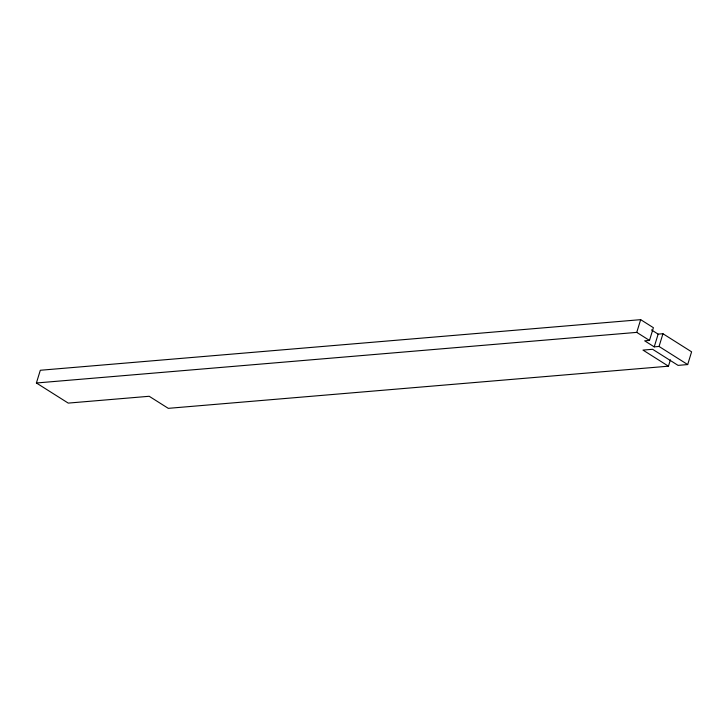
<?xml version="1.0" encoding="UTF-8"?>
<svg xmlns="http://www.w3.org/2000/svg" width="728" height="728" viewBox="0 0 728 728"><rect width="100%" height="100%" fill="white"/><g stroke="black" fill="none" stroke-linecap="round" stroke-linejoin="round"><path stroke-width="1.09" d="M670.406 359.823L668.45 366.184L168.286 408.344L149.185 396.278L68.232 403.103L36.4 382.992L40.313 370.261L640.667 319.656L653.398 327.7L649.485 340.422L644.68 340.831L654.226 346.865L659.04 346.455L687.687 364.564L691.6 351.833L662.953 333.733L658.139 334.134L651.46 329.911M36.4 382.992L636.754 332.377L640.667 319.656M654.226 346.865L658.139 334.134M659.04 346.455L662.953 333.733M687.687 364.564L678.068 365.374L652.597 349.285L642.979 350.095L668.45 366.184M636.754 332.377L649.485 340.422"/></g></svg>
